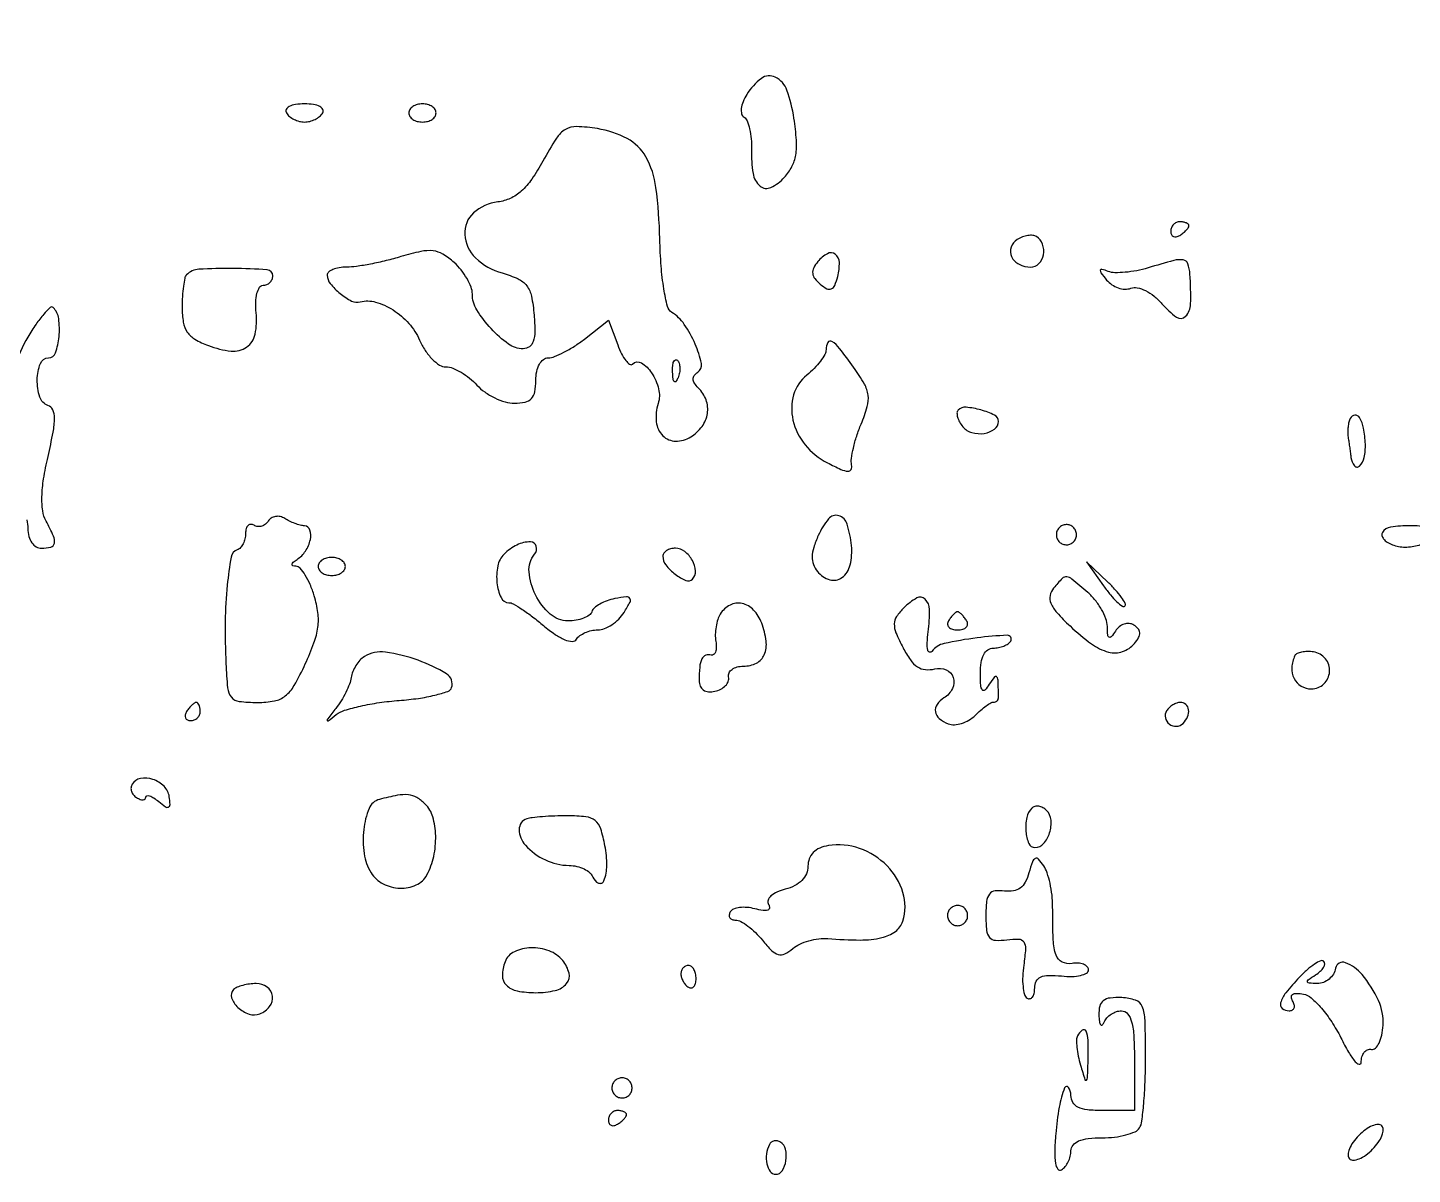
# Model space of a CAD drawing. Extents: x 0 to 5034, y 0 to 2560.
# Drawn here: x 4383 to 4535.6, y 107 to 233.4 of the extents above; entities that cross this region are included whole.
import ezdxf

# ---------------------------------------------------------------- set-up
doc = ezdxf.new("R2010")
doc.units = 0

msp = doc.modelspace()

# ---------------------------------------------------------------- linework, layer by layer
for points in [[(4333.80723, 348.200801, -0.000043), (4256.765145, 349.011289, -0.136582)], [(4336.606575, 242.334389, 0.000042), (4363.474657, 242.054822, 0.00074)], [(4428.594402, 241.563195, -0.000522), (4497.780219, 241.106157, -0.000834)], [(4382.880141, 179.135778, -0.061896), (4383, 178.171259, 0.061723), (4383.106896, 177.308628, 0.089733), (4383.422711, 176.611877, 0.108943), (4383.906699, 176.161706, 0.133836), (4384.5, 176, 0.064273), (4385.529638, 176.132905, 0.295199), (4385.916535, 176.556656, 0.148656), (4385.813418, 177.349842, 0.016744), (4385.001701, 178.996821, -0.088171), (4384.628035, 180.141586, -0.042417), (4384.543126, 181.688373, -0.032888), (4384.731777, 183.653716, -0.016353), (4385.214763, 186.110059, 0.00985), (4385.779777, 188.798424, 0.046974), (4385.926273, 190.359351, 0.101347), (4385.737554, 191.279429, 0.21438), (4385.213062, 191.762313, -0.239576), (4384.311288, 192.676143, -0.080631), (4384.027696, 194.584096, -0.088123), (4384.369837, 196.371323, -0.310941), (4385.283022, 197, 0.320614), (4386.048461, 197.547055, 0.059323), (4386.433209, 199.341187, 0.056133), (4386.394683, 201.32624, 0.164933), (4385.797868, 202.535466, 0.401084), (4385.459709, 202.543081, 0.029075), (4384.745339, 201.809749, 0.028068), (4383.893547, 200.707788, 0.016092), (4382.987034, 199.292698, 0.067843), (4381.590361, 196.008345, 0.046428)]]:
    msp.add_lwpolyline(points, format="xyb")
for points in [[(4462.261025, 226.04636, 0.042056), (4461.846673, 225.239036, 0.067203), (4461.650738, 224.490212, 0.0913), (4461.686757, 223.8944, 0.196146), (4461.953102, 223.528985, -0.161278), (4462.299911, 223.115076, -0.037928), (4462.572004, 222.241042, -0.035241), (4462.745094, 221.137104, -0.028382), (4462.779121, 219.936126, 0.045927), (4462.944866, 217.323917, 0.180833), (4463.722985, 215.942422, 0.293743), (4464.918148, 215.787836, 0.098428), (4466.398223, 216.887538, 0.06371), (4467.229999, 218.081908, 0.080062), (4467.655286, 219.359758, 0.058502), (4467.72858, 221.000965, 0.019154), (4467.461051, 223.411166, 0.049068), (4466.683331, 226.496728, 0.191486), (4465.405756, 227.943539, 0.286311), (4463.873272, 227.807315, 0.091804)], [(4411.5, 224, 0.085235), (4411.838188, 223.617226, 0.053414), (4412.342439, 223.29375, 0.051777), (4412.925537, 223.074147, 0.064269), (4413.5, 223, 0.064269), (4414.074463, 223.074147, 0.051777), (4414.657561, 223.29375, 0.053414), (4415.161812, 223.617226, 0.085235), (4415.5, 224, 0.259199), (4415.517887, 224.385721, 0.162984), (4415.190983, 224.713525, 0.081563), (4414.488004, 224.931662, 0.034543), (4413.5, 225, 0.034543), (4412.511996, 224.931662, 0.081563), (4411.809017, 224.713525, 0.162984), (4411.482113, 224.385721, 0.259199)], [(4425, 224, 0.148195), (4425.115568, 223.618646, 0.098894), (4425.440625, 223.29375, 0.082425), (4425.926543, 223.074694, 0.064853), (4426.5, 223, 0.064853), (4427.073457, 223.074694, 0.082425), (4427.559375, 223.29375, 0.098894), (4427.884432, 223.618646, 0.148195), (4428, 224, 0.148195), (4427.884432, 224.381354, 0.098894), (4427.559375, 224.70625, 0.082425), (4427.073457, 224.925306, 0.064853), (4426.5, 225, 0.064853), (4425.926543, 224.925306, 0.082425), (4425.440625, 224.70625, 0.098894), (4425.115568, 224.381354, 0.148195)], [(4439.773951, 218.681135, -0.025319), (4438.550408, 216.70118, -0.057623), (4437.393887, 215.380613, -0.075167), (4436.185873, 214.578136, -0.080324), (4434.821648, 214.191744, 0.155659), (4432.131038, 212.975511, 0.227569), (4431.159458, 210.611206, 0.190274), (4432.357916, 208.023144, 0.121444), (4435.273625, 206.35616, -0.037092), (4437.035447, 205.709419, -0.123962), (4437.991141, 204.948168, -0.113762), (4438.517281, 203.785489, -0.028789), (4438.810365, 201.718275, -0.019467), (4438.8912, 199.896775, -0.080243), (4438.721695, 198.809992, -0.159347), (4438.293518, 198.223848, -0.157241), (4437.59932, 198, -0.157117), (4435.981785, 198.521148, -0.049876), (4434.058615, 200.218271, -0.049991), (4432.490777, 202.288437, -0.137937), (4432, 204.033574, 0.091663), (4431.858775, 204.797447, 0.039511), (4431.411695, 205.735851, 0.037371), (4430.763605, 206.686628, 0.040579), (4429.99726, 207.502479, 0.047566), (4428.762028, 208.423131, 0.10899), (4427.66908, 208.795443, 0.081793), (4426.326965, 208.725555, 0.018964), (4424.131241, 208.157467, -0.013268), (4422.495633, 207.714359, -0.011844), (4420.775943, 207.340006, -0.011973), (4419.214552, 207.077266, -0.035707), (4418.13398, 207, 0.039234), (4417.316843, 206.935782, 0.058389), (4416.626857, 206.742218, 0.076782), (4416.156932, 206.458348, 0.222077), (4416, 206.122445, 0.171715), (4416.333106, 205.181105, 0.052191), (4417.418174, 204.094116, 0.052139), (4418.694409, 203.261953, 0.187097), (4419.64474, 203.163038, -0.136816), (4421.338691, 203.153321, -0.073775), (4423.254529, 202.286328, -0.068054), (4424.995488, 200.795528, -0.077664), (4426.181298, 198.952549, 0.042089), (4426.799694, 197.822858, 0.048235), (4427.574578, 196.867311, 0.054588), (4428.382042, 196.209038, 0.144722), (4429.089124, 196, -0.093797), (4429.831144, 195.859566, -0.039079), (4430.75144, 195.4125, -0.036896), (4431.689203, 194.7653, -0.039367), (4432.5, 194, 0.05554), (4433.365327, 193.234492, 0.041195), (4434.467142, 192.5875, 0.042002), (4435.624949, 192.145526, 0.070292), (4436.654988, 192, 0.052719), (4437.818641, 192.123035, 0.152848), (4438.515499, 192.516523, 0.144241), (4438.887309, 193.254109, 0.045133), (4439, 194.5, -0.048608), (4439.096504, 195.490336, -0.076532), (4439.386514, 196.292172, -0.101284), (4439.827182, 196.813561, -0.168371), (4440.365141, 197, 0.094894), (4441.062446, 197.133543, 0.02488), (4442.102619, 197.608315, 0.024351), (4443.254839, 198.278222, 0.022801), (4444.362952, 199.070858), (4446.995621, 201.141716), (4448.025789, 198.43217, 0.024995), (4448.463192, 197.43481, 0.047518), (4448.926972, 196.692179, 0.074698), (4449.344537, 196.28852, 0.366373), (4449.647026, 196.313693, -0.344757), (4450.633348, 196.434028, -0.113212), (4451.757814, 195.347911, -0.082811), (4452.534655, 193.570465, -0.139424), (4452.485743, 191.95508, 0.103817), (4452.28317, 189.945006, 0.168901), (4453.007966, 188.409812, 0.199709), (4454.416391, 187.812967, 0.142157), (4456.085278, 188.28533, 0.094174), (4457.326371, 189.432384, 0.121832), (4457.920313, 190.859042, 0.127241), (4457.768968, 192.350937, 0.108214), (4456.912868, 193.687132, -0.052796), (4456.494657, 194.204399, -0.134495), (4456.350079, 194.66041, -0.169337), (4456.47149, 195.058738, -0.096769), (4456.844778, 195.404068, 0.318136), (4457.259405, 196.381483, 0.04845), (4456.572083, 198.515067, 0.048422), (4455.367798, 200.692309, 0.104178), (4453.9863, 202.008467, -0.196836), (4453.50986, 202.663955, -0.019664), (4453.115922, 204.60239, -0.021449), (4452.817078, 207.117158, -0.013037), (4452.669455, 210.108056, 0.025913), (4452.241935, 215.793237, 0.097339), (4451.118873, 219.171564, 0.142678), (4449.069866, 221.167773, 0.082809), (4445.786937, 222.269064, 0.029373), (4443.508847, 222.49693, 0.145757), (4442.274704, 222.183758, 0.117012), (4441.272192, 221.2098, 0.015997)], [(4509, 210.940983, 0.108972), (4509.078288, 210.586039, 0.182303), (4509.29375, 210.3746, 0.161196), (4509.6179, 210.343488, 0.082592), (4510, 210.5, 0.029505), (4510.382774, 210.768994, 0.035638), (4510.70625, 211.066025, 0.038439), (4510.934461, 211.34829, 0.151918), (4511, 211.559017, 0.210953), (4510.92554, 211.727648, 0.081139), (4510.70625, 211.870461, 0.061769), (4510.382849, 211.967655, 0.042167), (4510, 212, 0.105053), (4509.618444, 211.918938, 0.099167), (4509.29375, 211.688914, 0.09642), (4509.076123, 211.345238, 0.093332)], [(4492.074139, 210.04582, 0.172983), (4491.391369, 209.192192, 0.198985), (4491.45435, 208.157072, 0.16138), (4492.280811, 207.310893, 0.119866), (4493.559017, 207, 0.205542), (4494.453317, 207.38385, 0.143878), (4494.960578, 208.372341, 0.13245), (4494.872623, 209.542296, 0.171353), (4494.202254, 210.375, 0.121369), (4493.80041, 210.504617, 0.05604), (4493.24805, 210.48168, 0.050802), (4492.642196, 210.323761, 0.049309)], [(4470.100976, 207.621668, 0.05612), (4469.633596, 206.90923, 0.144362), (4469.523385, 206.309482, 0.141326), (4469.755644, 205.737634, 0.052919), (4470.365526, 205.111603, 0.04962), (4471.091881, 204.621509, 0.233766), (4471.580142, 204.604353, 0.191718), (4471.954809, 204.992448, 0.033307), (4472.283977, 205.977929, 0.06976), (4472.46552, 207.529406, 0.229555), (4472.007653, 208.421691, 0.295318), (4471.143489, 208.483228, 0.093988)], [(4506.5, 206.918855, -0.025716), (4505.249344, 206.609005, -0.025656), (4503.972513, 206.428892, -0.026525), (4502.844887, 206.388504, -0.085003), (4502.108556, 206.5277, 0.02131), (4501.405527, 206.755864, 0.439703), (4501.236739, 206.650674, 0.212759), (4501.303786, 206.369763, 0.009791), (4501.93167, 205.582333, 0.071952), (4502.504928, 205.064738, 0.066175), (4503.217395, 204.712989, 0.069982), (4503.955359, 204.573583, 0.103714), (4504.60306, 204.677921, -0.1468), (4505.307795, 204.730797, -0.062017), (4506.211163, 204.410729, -0.053474), (4507.166933, 203.796453, -0.044597), (4508.03629, 202.958157, 0.057329), (4509.64617, 201.48283, 0.37799), (4510.647275, 201.578726, 0.18531), (4511.1981, 202.933933, 0.021802), (4511.118483, 206.25, 0.068334), (4510.885724, 207.374774, 0.278498), (4510.368231, 207.79932, 0.102917), (4509.33851, 207.736129, 0.00697)], [(4400.478703, 206.145369, 0.147849), (4400.291328, 205.795618, 0.01645), (4400.140619, 204.89252, 0.018881), (4400.034961, 203.780157, 0.014237), (4400, 202.552571, 0.041102), (4400.134811, 200.915386, 0.110059), (4400.570182, 199.836502, 0.110555), (4401.421028, 199.04736, 0.041687), (4402.89541, 198.34558, 0.063892), (4405.396695, 197.751173, 0.178501), (4407.117556, 198.186145, 0.194331), (4408.052609, 199.594648, 0.076824), (4408.168192, 201.959544, -0.032457), (4408.121478, 203.137964, -0.054697), (4408.254055, 204.117301, -0.07651), (4408.531416, 204.77966, -0.261078), (4408.924634, 205, 0.096252), (4409.33508, 205.079752, 0.097246), (4409.684111, 205.307285, 0.098573), (4409.917797, 205.646896, 0.101896), (4410, 206.046077, 0.39469), (4409.383365, 206.705552, 0.014173), (4405.615388, 206.851718, 0.017225), (4401.850765, 206.761278, 0.18376)], [(4471, 197.910293, -0.128281), (4470.860896, 197.37703, -0.034206), (4470.376756, 196.636014, -0.032345), (4469.690378, 195.840329, -0.028431), (4468.878318, 195.102551, 0.15271), (4467.427135, 192.921318, 0.12911), (4467.351537, 190.140683, 0.114187), (4468.6921, 187.414442, 0.102646), (4471.139709, 185.427754, 0.012287), (4472.636072, 184.699982, 0.085606), (4473.419855, 184.493738, 0.311607), (4473.763589, 184.689468, 0.168678), (4473.821902, 185.195136, -0.090175), (4473.793912, 185.902739, -0.02189), (4474.008937, 187.057501, -0.021742), (4474.377112, 188.380865, -0.020114), (4474.867212, 189.702741, 0.02776), (4475.544213, 191.618031, 0.10459), (4475.640138, 192.8805, 0.098654), (4475.21901, 194.11296, 0.023216), (4474.033651, 195.952741, 0.009659), (4472.490167, 198.03407, 0.08529), (4471.650541, 198.80569, 0.435297), (4471.200174, 198.691618, 0.126063)], [(4454.683114, 194.8125, -0.054073), (4454.461564, 194.395823, -0.470617), (4454.279315, 194.37858, -0.168741), (4454.137993, 194.670344, -0.018894), (4454.078947, 195.416667, -0.028489), (4454.089945, 196.112848, -0.077125), (4454.200665, 196.592839, -0.208169), (4454.385309, 196.77538, -0.296942), (4454.604167, 196.729167, -0.126455), (4454.797407, 196.402231, -0.060344), (4454.876576, 195.916927, -0.05415), (4454.839148, 195.359369, -0.051402)], [(4485.566581, 191.233247, 0.191132), (4485.43494, 190.928443, 0.076186), (4485.491366, 190.4686, 0.060553), (4485.714843, 189.932774, 0.044187), (4486.081789, 189.40145, 0.152759), (4487.083872, 188.752199, 0.105617), (4488.442053, 188.668878, 0.122907), (4489.571047, 189.13794, 0.237426), (4490, 189.990357, 0.284717), (4489.576953, 190.673059, 0.047024), (4488.065231, 191.254724, 0.046912), (4486.436137, 191.550453, 0.221315)], [(4528.78527, 190.316531, 0.061153), (4528.639414, 189.914552, 0.029359), (4528.547948, 189.372669, 0.028579), (4528.51791, 188.788468, 0.036258), (4528.560134, 188.25, -0.001731), (4528.641957, 187.69846, -0.001195), (4528.730946, 187.073438, -0.001204), (4528.813631, 186.472027, -0.002466), (4528.875, 186, 0.133121), (4529.244138, 185.099518, 0.444619), (4529.806316, 185.054261, 0.153476), (4530.336301, 186.002169, 0.062327), (4530.456921, 187.492767, 0.033129), (4530.263754, 189.24205, 0.089815), (4529.831214, 190.407558, 0.293201), (4529.303382, 190.672941, 0.254284)], [(4409.5, 179, -0.088941), (4409.185645, 178.649431, -0.094986), (4408.775821, 178.439712, -0.099917), (4408.334982, 178.402413, -0.110145), (4407.930902, 178.542705, 0.142408), (4407.57759, 178.640739, 0.191404), (4407.273452, 178.515549, 0.136653), (4407.068069, 178.16538, 0.064798), (4407, 177.64235, -0.057513), (4406.93201, 177.053226, -0.059504), (4406.731714, 176.502232, -0.066043), (4406.436195, 176.069742, -0.122996), (4406.086686, 175.833333, 0.267847), (4405.404846, 175.019603, 0.018526), (4404.979947, 171.937171, 0.02194), (4404.756735, 167.959806, 0.013338), (4404.824968, 163.25, 0.014572), (4405.011845, 160.59616, 0.147576), (4405.430358, 159.585155, 0.194923), (4406.288459, 159.116081, 0.028819), (4408.300734, 159, 0.045555), (4410.176014, 159.171213, 0.124519), (4411.377216, 159.721903, 0.094695), (4412.359891, 160.878333, 0.019863), (4413.581978, 163.25, 0.021154), (4414.540424, 165.556845, 0.055033), (4414.969907, 167.300381, 0.065448), (4414.971284, 168.910678, 0.041343), (4414.574447, 170.75, 0.027411), (4414.119816, 171.995695, 0.037953), (4413.570203, 173.049811, 0.042185), (4413.009799, 173.801224, 0.210789), (4412.543203, 174.015313, -0.081965), (4412.210632, 174.075227, -0.363383), (4412.117252, 174.233911, -0.179528), (4412.252616, 174.470072, -0.032134), (4412.669821, 174.774777, 0.105597), (4413.601208, 175.690599, 0.090851), (4414.139728, 176.956527, 0.133337), (4414.093305, 178.00831, 0.309579), (4413.5, 178.469858, -0.050511), (4413.032868, 178.546025, -0.023445), (4412.44686, 178.733381, -0.022943), (4411.844499, 178.989623, -0.029597), (4411.319098, 179.281625, 0.08565), (4410.819786, 179.49012, 0.09485), (4410.297616, 179.508685, 0.101778), (4409.834207, 179.33613, 0.114981)], [(4470.142757, 177.413972, 0.029447), (4469.634101, 176.097268, 0.071312), (4469.460778, 175.071498, 0.093953), (4469.60034, 174.219433, 0.085965), (4470.043556, 173.447518, 0.145336), (4471.411442, 172.532789, 0.242028), (4472.745454, 172.767491, 0.172762), (4473.6558, 174.158275, 0.084416), (4473.803838, 176.300637, 0.049905), (4473.326298, 178.666508, 0.249143), (4472.398819, 179.590579, 0.304886), (4471.279979, 179.248582, 0.063774)], [(4496.552786, 178.08541, 0.099038), (4496.401684, 177.679226, 0.097945), (4496.417584, 177.244476, 0.097945), (4496.597789, 176.848514, 0.099038), (4496.91459, 176.552786, 0.099038), (4497.320774, 176.401684, 0.097945), (4497.755524, 176.417584, 0.097945), (4498.151486, 176.597789, 0.099038), (4498.447214, 176.91459, 0.099038), (4498.598316, 177.320774, 0.097945), (4498.582416, 177.755524, 0.097945), (4498.402211, 178.151486, 0.099038), (4498.08541, 178.447214, 0.099038), (4497.679226, 178.598316, 0.097945), (4497.244476, 178.582416, 0.097945), (4496.848514, 178.402211, 0.099038)], [(4532.341126, 177.742937, 0.198483), (4532.286402, 177.407461, 0.112724), (4532.469922, 177.032033, 0.080598), (4532.872494, 176.671203, 0.050923), (4533.436618, 176.385948, 0.092682), (4534.833619, 176.129469, 0.070333), (4536.378332, 176.352983, 0.081243), (4537.589531, 176.932487, 0.245354), (4538, 177.718615, 0.371144), (4537.479678, 178.323028, 0.036255), (4535.402646, 178.482808, 0.036239), (4533.24811, 178.335751, 0.222734)], [(4435.493781, 175.350924, 0.148669), (4434.800604, 174.052046, 0.074325), (4434.712899, 172.174076, 0.084666), (4435.161357, 170.5577, 0.290596), (4436.039906, 170, -0.133603), (4436.507372, 169.87282, -0.013588), (4437.491364, 169.258043, -0.016225), (4438.639786, 168.441531, -0.01225), (4439.848306, 167.474189, 0.024639), (4441.117428, 166.508919, 0.052467), (4442.200554, 165.922631, 0.081918), (4443.01725, 165.73328, 0.277182), (4443.484048, 165.974189, -0.098801), (4443.850559, 166.367187, -0.052365), (4444.431304, 166.698668, -0.049219), (4445.121003, 166.923917, -0.054381), (4445.81847, 167, 0.094651), (4446.557975, 167.141255, 0.052482), (4447.37467, 167.568873, 0.049729), (4448.139584, 168.19581, 0.056707), (4448.728325, 168.936588, 0.016032), (4449.386211, 170.069298, 0.277275), (4449.366992, 170.479352, 0.283989), (4448.997827, 170.648478, 0.016612), (4447.722175, 170.446496, 0.037931), (4446.849525, 170.208664, 0.04272), (4446.058542, 169.848493, 0.047312), (4445.453021, 169.427772, 0.137675), (4445.169969, 169.009908, -0.163452), (4444.877871, 168.622294, -0.058715), (4444.257962, 168.29666, -0.050469), (4443.441179, 168.074536, -0.041192), (4442.537987, 168, -0.184421), (4440.582029, 168.74684, -0.094465), (4438.963225, 170.863333, -0.095881), (4438.252399, 173.39828, -0.196195), (4438.862429, 175.334237, 0.245147), (4439.054433, 176.226689, 0.336097), (4438.426712, 176.707286, 0.115143), (4436.910676, 176.361384, 0.083141)], [(4453, 175.122445, 0.168355), (4453.334241, 174.157913, 0.062149), (4454.372096, 173.132241, 0.06662), (4455.540828, 172.459476, 0.302411), (4456.273108, 172.606442, 0.217121), (4456.605196, 173.494649, 0.109462), (4456.258497, 174.665566, 0.101297), (4455.417301, 175.648547, 0.166787), (4454.393011, 176, 0.061119), (4453.860334, 175.934643, 0.079666), (4453.409197, 175.742218, 0.097504), (4453.107183, 175.45714, 0.156213)], [(4415, 174, 0.148195), (4415.115568, 173.618646, 0.098894), (4415.440625, 173.29375, 0.082425), (4415.926543, 173.074694, 0.064853), (4416.5, 173, 0.064853), (4417.073457, 173.074694, 0.082425), (4417.559375, 173.29375, 0.098894), (4417.884432, 173.618646, 0.148195), (4418, 174, 0.148195), (4417.884432, 174.381354, 0.098894), (4417.559375, 174.70625, 0.082425), (4417.073457, 174.925306, 0.064853), (4416.5, 175, 0.064853), (4415.926543, 174.925306, 0.082425), (4415.440625, 174.70625, 0.098894), (4415.115568, 174.381354, 0.148195)], [(4501.605952, 171.847941, 0.017685), (4502.364144, 170.861986, 0.030003), (4503.074179, 170.101188, 0.031591), (4503.665011, 169.606813, 0.365674), (4503.944444, 169.625718, 0.337379), (4503.988732, 169.916136, 0.030193), (4503.571401, 170.582069, 0.029656), (4502.914808, 171.394895, 0.018032), (4502.050396, 172.277778), (4499.711904, 174.5)], [(4496.093232, 171.612338, 0.12314), (4495.694881, 170.782773, 0.153892), (4495.78207, 169.937278, 0.083022), (4496.443384, 168.914141, 0.018704), (4497.901296, 167.431174, 0.031189), (4500.257385, 165.470084, 0.09204), (4502.148371, 164.56074, 0.148596), (4503.696988, 164.607768, 0.139056), (4505.00487, 165.505868, 0.045091), (4505.457457, 166.16373, 0.137347), (4505.584928, 166.685762, 0.169476), (4505.413008, 167.129999, 0.078212), (4504.936755, 167.539088, 0.118406), (4504.427087, 167.706776, 0.099438), (4503.86084, 167.640748, 0.091351), (4503.324627, 167.350244, 0.082055), (4502.903509, 166.878115, -0.022943), (4502.450481, 166.230603, -0.373855), (4502.210022, 166.182136, -0.252017), (4502.05073, 166.435982, -0.014631), (4502.015313, 167.382705, 0.088157), (4501.856128, 168.238089, 0.041123), (4501.372052, 169.260883, 0.039052), (4500.671954, 170.279145, 0.04402), (4499.84699, 171.132705, 0.005618), (4498.10688, 172.607967, 0.14217), (4497.540892, 172.853648, 0.237032), (4497.048794, 172.680467, 0.018555)], [(4459.333975, 168.75, 0.06434), (4459.054391, 168.14312, 0.03544), (4458.86591, 167.346602, 0.034682), (4458.787469, 166.497991, 0.046521), (4458.841579, 165.727793, -0.041207), (4458.89501, 165.06751, -0.083953), (4458.807683, 164.556133, -0.148718), (4458.601127, 164.273977, -0.246136), (4458.31662, 164.227793, 0.183083), (4457.731375, 164.204134, 0.184256), (4457.310658, 163.798634, 0.087074), (4457.068138, 162.907382, 0.022997), (4457, 161.426676, 0.096982), (4457.122277, 160.802193, 0.147726), (4457.467261, 160.375626, 0.132618), (4458.022517, 160.183127, 0.071452), (4458.75, 160.236066, 0.066051), (4459.400287, 160.471389, 0.082719), (4459.9125, 160.8561, 0.098335), (4460.210627, 161.325854, 0.145115), (4460.25, 161.80939, -0.165516), (4460.305115, 162.262322, -0.124276), (4460.62951, 162.650258, -0.094766), (4461.187479, 162.911653, -0.062366), (4461.893011, 163, 0.117654), (4463.322982, 163.341206, 0.177432), (4464.188112, 164.267763, 0.133166), (4464.391946, 165.766829, 0.056627), (4463.900823, 167.75, 0.09919), (4463.008936, 169.192934, 0.152125), (4461.741594, 169.914368, 0.174159), (4460.415147, 169.741908, 0.134918)], [(4479.58804, 169.445183, 0.047134), (4478.780453, 168.469077, 0.144555), (4478.521398, 167.660028, 0.106027), (4478.706561, 166.689407, 0.019373), (4479.487395, 165.024374, 0.034109), (4480.295252, 163.693148, 0.093004), (4481.081766, 162.927912, 0.123664), (4481.947949, 162.621381, 0.087682), (4482.979975, 162.705014, -0.166826), (4484.24567, 162.610127, -0.217652), (4485.016568, 161.760308, -0.192464), (4484.92737, 160.52625, -0.142143), (4484, 159.5, 0.101194), (4483.239431, 158.783926, 0.196885), (4483.056458, 157.984568, 0.178918), (4483.486432, 157.229868, 0.083301), (4484.471061, 156.649478, 0.105684), (4485.14422, 156.543729, 0.062294), (4485.948633, 156.689436, 0.05816), (4486.754784, 157.049255, 0.062431), (4487.435347, 157.578204, -0.017704), (4488.046333, 158.147388, -0.022915), (4488.647303, 158.622303, -0.021557), (4489.171436, 158.965574, -0.151978), (4489.464286, 159.035714, 0.093163), (4489.668755, 159.060208, 0.102628), (4489.842634, 159.157366, 0.10668), (4489.958798, 159.312043, 0.108319), (4490, 159.5, 0.00511), (4489.981104, 161.348941, 0.142851), (4489.838218, 161.804038, 0.509105), (4489.583739, 161.814473, 0.024063), (4489, 161, -0.043106), (4488.512621, 160.371881, -0.461139), (4488.228862, 160.383071, -0.155556), (4488.054211, 160.849063, -0.011096), (4488.015313, 162.25, -0.039717), (4488.101167, 163.410863, -0.081445), (4488.38364, 164.275552, -0.117263), (4488.841201, 164.806021, -0.157687), (4489.440983, 165, 0.048435), (4490.027413, 165.056942, 0.046994), (4490.598179, 165.225719, 0.050812), (4491.071199, 165.473764, 0.108604), (4491.356866, 165.768404, 0.598876), (4490.988796, 166.402967, 0.024161), (4487.64308, 166.126955, 0.020612), (4484.011842, 165.49674, 0.18425), (4482.679145, 164.628404, -0.324823), (4482.411782, 164.541656, -0.273071), (4482.2101, 164.770105, -0.060619), (4482.155141, 165.565148, -0.017502), (4482.262415, 166.794028, 0.032158), (4482.404576, 169.251705, 0.198352), (4481.923677, 170.395074, 0.336052), (4480.998311, 170.518547, 0.067516)], [(4484.5, 168, 0.146489), (4484.397987, 167.620597, 0.191582), (4484.538811, 167.29375, 0.134005), (4484.925364, 167.072951, 0.063222), (4485.5, 167, 0.063222), (4486.074636, 167.072951, 0.134005), (4486.461189, 167.29375, 0.191582), (4486.602013, 167.620597, 0.146489), (4486.5, 168, 0.025622), (4486.235369, 168.382847, 0.032351), (4485.951311, 168.70625, 0.033983), (4485.686704, 168.937141, 0.163822), (4485.5, 169, 0.163822), (4485.313296, 168.937141, 0.033983), (4485.048689, 168.70625, 0.032351), (4484.764631, 168.382847, 0.025622)], [(4420.098286, 164.060744, 0.069447), (4419.610173, 163.656041, 0.044195), (4419.16193, 163.068296, 0.043678), (4418.817294, 162.399658, 0.060796), (4418.639685, 161.750775, -0.054783), (4418.450701, 161.026345, -0.023787), (4418.051372, 160.113089, -0.023196), (4417.530328, 159.173126, -0.028524), (4416.956169, 158.350882, 0.001835), (4416.058671, 157.201451, 0.182638), (4415.999453, 157.00863, 0.596451), (4416.090334, 156.966745, 0.003589), (4417, 157.659606, -0.090143), (4417.915184, 158.13409, -0.019149), (4419.656941, 158.597828, -0.01945), (4421.746448, 158.984581, -0.017407), (4423.938521, 159.225169, 0.016723), (4426.046434, 159.453606, 0.02451), (4427.877706, 159.806564, 0.021915), (4429.299793, 160.22048, 0.234667), (4429.711439, 160.634318, 0.348393), (4429.160236, 162.150299, 0.052344), (4426.032956, 163.649332, 0.050115), (4422.413026, 164.543809, 0.175693)], [(4522.689105, 164.160933, 0.098701), (4522.351069, 162.851868, 0.129543), (4522.597405, 161.647237, 0.144708), (4523.372331, 160.810026, 0.134959), (4524.5, 160.5, 0.191455), (4525.879002, 161.048126, 0.190181), (4526.510328, 162.395225, 0.187739), (4526.054643, 163.823826, 0.18847), (4524.753971, 164.565604, 0.037204), (4524.062215, 164.615048, 0.047663), (4523.427179, 164.55244, 0.05567), (4522.93331, 164.397093, 0.178187)], [(4400.5, 158, 0.082592), (4400.343488, 157.6179, 0.161196), (4400.3746, 157.29375, 0.182303), (4400.586039, 157.078288, 0.108972), (4400.940983, 157, 0.093332), (4401.345238, 157.076123, 0.09642), (4401.688914, 157.29375, 0.099167), (4401.918938, 157.618444, 0.105053), (4402, 158, 0.042167), (4401.967655, 158.382849, 0.061769), (4401.870461, 158.70625, 0.081139), (4401.727648, 158.92554, 0.210953), (4401.559017, 159, 0.151918), (4401.34829, 158.934461, 0.038439), (4401.066025, 158.70625, 0.035638), (4400.768994, 158.382774, 0.029505)], [(4508.542705, 158.069098, 0.195483), (4508.412739, 157.300347, 0.177971), (4508.849183, 156.620737, 0.173509), (4509.632003, 156.375083, 0.18866), (4510.36052, 156.693853, 0.094258), (4510.860497, 157.428701, 0.135693), (4510.969472, 158.203471, 0.182678), (4510.664889, 158.772622, 0.181466), (4510.059017, 159, 0.08447), (4509.65652, 158.931514, 0.05343), (4509.225445, 158.726548, 0.051896), (4508.832549, 158.425195, 0.064898)], [(4394.487659, 149.980032, 0.11997), (4394.367385, 149.61064, 0.100694), (4394.418751, 149.200977, 0.091961), (4394.634841, 148.813618, 0.08142), (4394.983688, 148.510081, 0.047815), (4395.373526, 148.317898, 0.1041), (4395.701458, 148.266654, 0.181382), (4395.913567, 148.359172, 0.202874), (4396, 148.563428, -0.353955), (4396.124404, 148.717145, -0.137514), (4396.417039, 148.698598, -0.062113), (4396.874209, 148.471711, -0.027003), (4397.419707, 148.066637, 0.020745), (4398.169066, 147.495504, 0.26771), (4398.506256, 147.466229, 0.30414), (4398.670821, 147.738446, 0.024748), (4398.586578, 148.611064, 0.163003), (4398.00755, 149.754093, 0.114599), (4396.769116, 150.514298, 0.126144), (4395.413431, 150.611221, 0.212524)], [(4421.75, 148.310674, 0.236005), (4420.611635, 147.313984, 0.069082), (4420.018787, 144.993988, 0.064043), (4420.060554, 142.32889, 0.105875), (4420.838808, 140.226574, 0.132525), (4422.164312, 139.011959, 0.110509), (4424.016978, 138.522816, 0.117521), (4425.812044, 138.879156, 0.163809), (4426.995961, 139.992454, 0.069831), (4427.74255, 142.025353, 0.059475), (4427.956522, 144.301843, 0.063692), (4427.637831, 146.378077, 0.127149), (4426.8, 147.8, 0.063345), (4425.878228, 148.513735, 0.108315), (4424.957499, 148.815353, 0.072531), (4423.747656, 148.762054, 0.016696)], [(4493.683333, 147.35, 0.146654), (4493.120744, 146.305754, 0.070812), (4493.026444, 144.775524, 0.080461), (4493.351329, 143.45033, 0.301083), (4494.031385, 143, 0.216068), (4494.981064, 143.430489, 0.104079), (4495.64996, 144.620178, 0.09835), (4495.80455, 146.036556, 0.176304), (4495.316116, 147.083884, 0.070272), (4494.902004, 147.395494, 0.086013), (4494.444838, 147.553703, 0.10017), (4494.017102, 147.537394, 0.137765)], [(4438, 146.166667, 0.327114), (4437.162318, 144.985216, 0.182522), (4437.843642, 143.262403, 0.099197), (4440.053112, 141.633162, 0.106135), (4442.666667, 141.031803, -0.053359), (4443.528503, 140.926751, -0.057095), (4444.328013, 140.642155, -0.0641), (4444.950123, 140.23094, -0.129639), (4445.279762, 139.75, 0.209957), (4445.908917, 139.083958, 0.422839), (4446.509923, 139.338136, 0.093191), (4446.825316, 141.025648, 0.046124), (4446.621626, 143.203372, 0.030213), (4446.150714, 145.080033, 0.148504), (4445.54007, 145.970478, 0.142572), (4444.523209, 146.390361, 0.027097), (4442.501587, 146.5, 0.008647), (4441.087667, 146.475546, 0.009832), (4439.734841, 146.402083, 0.009113), (4438.591072, 146.296398, 0.052895)], [(4471.25, 143.21946, 0.063864), (4470.302984, 142.941405, 0.094448), (4469.591185, 142.452892, 0.103851), (4469.153395, 141.775889, 0.092024), (4469, 140.949501, -0.100387), (4468.829212, 140.107425, -0.094388), (4468.342077, 139.377391, -0.082042), (4467.553539, 138.801931, -0.05526), (4466.506911, 138.412379, 0.043476), (4465.588678, 138.094984, 0.079738), (4464.927694, 137.663024, 0.124814), (4464.613854, 137.188645, 0.226168), (4464.663283, 136.735803, -0.154164), (4464.761453, 136.347539, -0.309235), (4464.576746, 136.108601, -0.116327), (4464.046958, 136.06544, -0.02637), (4463.157368, 136.248596, 0.042871), (4462.291267, 136.397348, 0.052514), (4461.47063, 136.380497, 0.061468), (4460.81108, 136.21332, 0.162969), (4460.441979, 135.90612, 0.104777), (4460.317984, 135.560851, 0.179945), (4460.383908, 135.266173, 0.164586), (4460.634265, 135.068485, 0.085743), (4461.03069, 135, -0.127665), (4461.592006, 134.854305, -0.034414), (4462.369457, 134.34859, -0.032509), (4463.203249, 133.631185, -0.028667), (4463.975092, 132.782433, 0.025215), (4465.001499, 131.637989, 0.131099), (4465.727539, 131.213967, 0.182855), (4466.435178, 131.280567, 0.059362), (4467.332439, 131.860936, -0.065067), (4468.097923, 132.34382, -0.038488), (4469.111858, 132.720711, -0.037874), (4470.2008, 132.945118, -0.052421), (4471.197054, 132.967813, 0.018628), (4474.767527, 132.80804, 0.058911), (4477.142908, 133.070916, 0.099862), (4478.646314, 133.754902, 0.160721), (4479.463529, 134.885091, 0.152367), (4479.47907, 138.041157, 0.120735), (4477.722881, 140.985662, 0.113827), (4474.700874, 142.905758, 0.124989)], [(4493.372551, 140.208729, -0.055858), (4492.966939, 139.18987, -0.110716), (4492.40228, 138.534265, -0.120998), (4491.64885, 138.217112, -0.074605), (4490.682165, 138.208729, 0.066425), (4489.626618, 138.216759, 0.201373), (4489.016821, 137.865604, 0.137443), (4488.701339, 137.070467, 0.02614), (4488.619178, 135.5, 0.025391), (4488.70226, 133.864965, 0.154669), (4489.034352, 133.097628, 0.203805), (4489.692599, 132.77694, 0.04867), (4490.935443, 132.83418, -0.040851), (4492.226327, 132.913839, -0.245815), (4492.796682, 132.600698, -0.166771), (4492.992777, 131.851899, -0.017841), (4492.792585, 130.040151, 0.026545), (4492.677784, 128.804641, 0.035493), (4492.713102, 127.679576, 0.038343), (4492.873326, 126.793981, 0.192732), (4493.166731, 126.396955, 0.19015), (4493.481972, 126.340319, 0.185288), (4493.755227, 126.513344, 0.109909), (4493.940217, 126.926517, 0.050549), (4494, 127.51635, -0.11681), (4494.176596, 128.261948, -0.173572), (4494.657355, 128.720669, -0.103502), (4495.536307, 128.909811, -0.027557), (4496.975171, 128.838656, 0.031154), (4498.113798, 128.790551, 0.051151), (4499.070328, 128.908099, 0.069856), (4499.724337, 129.157242, 0.278974), (4499.929723, 129.51329, 0.189709), (4499.781974, 129.866826, 0.107834), (4499.389969, 130.126546, 0.079665), (4498.806986, 130.251604, 0.052595), (4498.121219, 130.215377, -0.151708), (4497.023141, 130.373762, -0.202315), (4496.360534, 131.118379, -0.072956), (4496.048709, 132.809964, -0.009417), (4495.982996, 136.5, 0.029035), (4495.911141, 137.758624, 0.025371), (4495.693458, 139.059375, 0.026194), (4495.374711, 140.215932, 0.065969), (4494.993012, 141, 0.037338), (4494.436337, 141.718104, 0.334434), (4494.068494, 141.78932, 0.198529), (4493.750186, 141.429741, 0.016341)], [(4484.552786, 136.08541, 0.099038), (4484.401684, 135.679226, 0.097945), (4484.417584, 135.244476, 0.097945), (4484.597789, 134.848514, 0.099038), (4484.91459, 134.552786, 0.099038), (4485.320774, 134.401684, 0.097945), (4485.755524, 134.417584, 0.097945), (4486.151486, 134.597789, 0.099038), (4486.447214, 134.91459, 0.099038), (4486.598316, 135.320774, 0.097945), (4486.582416, 135.755524, 0.097945), (4486.402211, 136.151486, 0.099038), (4486.08541, 136.447214, 0.099038), (4485.679226, 136.598316, 0.097945), (4485.244476, 136.582416, 0.097945), (4484.848514, 136.402211, 0.099038)], [(4435.603744, 130.409758, 0.089472), (4435.314904, 128.891016, 0.200859), (4435.749489, 127.8246, 0.151438), (4436.944952, 127.191876, 0.046583), (4439, 127, 0.056188), (4441.139802, 127.241223, 0.163894), (4442.39072, 128.007163, 0.237679), (4442.659491, 129.156184, 0.114448), (4441.963645, 130.543805, 0.129992), (4440.473185, 131.606817, 0.095811), (4438.466135, 131.951267, 0.105559), (4436.632619, 131.519227, 0.193003)], [(4455, 129.059017, 0.076861), (4455.061561, 128.660916, 0.053298), (4455.244792, 128.243158, 0.05288), (4455.514519, 127.869696, 0.071639), (4455.833333, 127.603006, 0.16277), (4456.149103, 127.528782, 0.190804), (4456.421875, 127.66697, 0.124167), (4456.606344, 128.023273, 0.05773), (4456.666667, 128.543989, 0.055286), (4456.604892, 129.100961, 0.074868), (4456.421875, 129.572297, 0.094314), (4456.151276, 129.888458, 0.170324), (4455.833333, 130, 0.112153), (4455.515437, 129.927786, 0.100145), (4455.244792, 129.723586, 0.094392), (4455.063221, 129.418314, 0.087308)], [(4523.17061, 128.681606, 0.018744), (4521.691685, 126.98414, 0.096799), (4521.112348, 125.888049, 0.302659), (4521.299123, 125.272419, 0.173831), (4522.059017, 125, 0.123575), (4522.407616, 125.087492, 0.188176), (4522.607948, 125.321989, 0.149868), (4522.621248, 125.676819, 0.073512), (4522.440587, 126.096132, -0.118541), (4522.301219, 126.520104, -0.279563), (4522.444329, 126.806363, -0.149373), (4522.885703, 126.926354, -0.038034), (4523.63157, 126.846132, -0.136311), (4524.499433, 126.422479, -0.034368), (4525.612086, 125.290996, -0.0325), (4526.751344, 123.771421, -0.027829), (4527.75, 122.03811, 0.014247), (4528.616843, 120.434445, 0.040444), (4529.339063, 119.389768, 0.156367), (4529.768908, 119.111304, 0.494023), (4530, 119.28811, -0.065529), (4530.08372, 119.924164, -0.098865), (4530.330487, 120.423695, -0.127246), (4530.697072, 120.709228, -0.158115), (4531.125061, 120.75, 0.252257), (4531.567233, 120.875019, 0.087742), (4531.968149, 121.429522, 0.061333), (4532.270247, 122.315946, 0.037352), (4532.415276, 123.41433, 0.122163), (4531.90484, 126.119278, 0.066281), (4530.090689, 129.000073, 0.128766), (4528.265024, 130.304274, 0.466124), (4527.180819, 129.700402, -0.090286), (4526.9291, 129.052061, -0.080484), (4526.457022, 128.503991, -0.081441), (4525.841812, 128.138049, -0.096098), (4525.176676, 128.015313, -0.012403), (4524.24812, 128.046837, -0.336371), (4524.072538, 128.197055, -0.302994), (4524.161513, 128.423575, -0.01105), (4524.97104, 128.96094, 0.042148), (4525.494524, 129.35738, 0.070654), (4525.848273, 129.779663, 0.104366), (4525.986065, 130.159198, 0.235641), (4525.891649, 130.441684, 0.305084), (4525.542501, 130.509981, 0.043801), (4524.865292, 130.151713, 0.037462), (4524.042336, 129.527345, 0.023174)], [(4405.675343, 127.342009, 0.282574), (4405.460292, 126.442264, 0.127958), (4406.141078, 125.381802, 0.104412), (4407.378422, 124.644329, 0.175731), (4408.573113, 124.66643, 0.140977), (4409.645442, 125.475738, 0.193746), (4409.954333, 126.63027, 0.209444), (4409.37424, 127.610762, 0.157184), (4408.166667, 128, 0.03231), (4407.416548, 127.951477, 0.032267), (4406.67859, 127.806715, 0.034042), (4406.053718, 127.595279, 0.098079)], [(4501.078947, 124.533022, 0.022891), (4501.139607, 123.817598, 0.128175), (4501.282867, 123.464388, 0.45774), (4501.464898, 123.451263, 0.100511), (4501.662281, 123.75, -0.087674), (4501.960859, 124.227909, -0.065245), (4502.434649, 124.632812, -0.064399), (4503.004061, 124.906632, -0.080074), (4503.583333, 125, -0.231568), (4504.245507, 124.675947, -0.102475), (4504.685606, 123.779412, -0.05036), (4504.932311, 122.163049, -0.012707), (4505, 119.5), (4505, 114), (4501.5, 114, -0.024197), (4499.810473, 114.08181, -0.087132), (4498.775, 114.369048, -0.150963), (4498.209684, 114.88948, -0.13253), (4498, 115.666667, 0.150201), (4497.726902, 116.555263, 0.601898), (4497.304145, 116.508923, 0.051476), (4496.705473, 114.38814, 0.021638), (4496.323711, 111.445168, 0.013923), (4496.208822, 109.462654, 0.047538), (4496.292619, 108.174542, 0.122213), (4496.557356, 107.553903, 0.387277), (4496.963853, 107.47766, 0.085686), (4497.360472, 107.828713, 0.053403), (4497.695632, 108.353213, 0.051706), (4497.923169, 108.960322, 0.063903), (4498, 109.559017, -0.175769), (4498.2285, 110.188933, -0.120134), (4498.846985, 110.645307, -0.072421), (4499.903658, 110.917364, -0.026857), (4501.440983, 111, 0.029144), (4502.80739, 111.079712, 0.035348), (4504.068027, 111.31851, 0.038057), (4505.068595, 111.665652, 0.152975), (4505.552094, 112.08429, 0.107127), (4505.815437, 112.828429, 0.009883), (4506.025372, 114.784246, 0.012387), (4506.173296, 117.152105, 0.009405), (4506.222222, 119.753009, 0.006311), (4506.169015, 123.968437, 0.086825), (4505.868743, 125.461543, 0.2213), (4505.133284, 126.165535, 0.071173), (4503.611111, 126.45174, 0.037019), (4502.31744, 126.412587, 0.13689), (4501.564832, 126.115169, 0.17355), (4501.176091, 125.520118, 0.068563)], [(4498.716542, 122.25, 0.12468), (4498.606319, 121.80618, 0.025), (4498.651185, 120.985938, 0.024996), (4498.802962, 120.012116, 0.021057), (4499.057845, 119, 0.003826), (4499.54553, 117.403471, 0.54438), (4499.704504, 117.359534, 0.204003), (4499.826645, 117.618358, 0.001944), (4499.90032, 119.75, 0.015878), (4499.898108, 121.775544, 0.102706), (4499.659004, 122.763129, 0.472136), (4499.249542, 122.86609, 0.111311)], [(4447.552786, 117.08541, 0.099038), (4447.401684, 116.679226, 0.097945), (4447.417584, 116.244476, 0.097945), (4447.597789, 115.848514, 0.099038), (4447.91459, 115.552786, 0.099038), (4448.320774, 115.401684, 0.097945), (4448.755524, 115.417584, 0.097945), (4449.151486, 115.597789, 0.099038), (4449.447214, 115.91459, 0.099038), (4449.598316, 116.320774, 0.097945), (4449.582416, 116.755524, 0.097945), (4449.402211, 117.151486, 0.099038), (4449.08541, 117.447214, 0.099038), (4448.679226, 117.598316, 0.097945), (4448.244476, 117.582416, 0.097945), (4447.848514, 117.402211, 0.099038)], [(4447, 112.940983, 0.108972), (4447.078288, 112.586039, 0.182303), (4447.29375, 112.3746, 0.161196), (4447.6179, 112.343488, 0.082592), (4448, 112.5, 0.029505), (4448.382774, 112.768994, 0.035638), (4448.70625, 113.066025, 0.038439), (4448.934461, 113.34829, 0.151918), (4449, 113.559017, 0.210953), (4448.92554, 113.727648, 0.081139), (4448.70625, 113.870461, 0.061769), (4448.382849, 113.967655, 0.042167), (4448, 114, 0.105053), (4447.618444, 113.918938, 0.099167), (4447.29375, 113.688914, 0.09642), (4447.076123, 113.345238, 0.093332)], [(4529.568504, 111.075696, 0.040971), (4528.985584, 110.314711, 0.06725), (4528.642361, 109.580854, 0.09727), (4528.577264, 108.987344, 0.237452), (4528.80121, 108.622859, 0.190003), (4529.280252, 108.536655, 0.065591), (4529.958099, 108.767684, 0.053802), (4530.712739, 109.248167, 0.040211), (4531.431496, 109.924304, 0.040971), (4532.014416, 110.685289, 0.06725), (4532.357639, 111.419146, 0.09727), (4532.422736, 112.012656, 0.237452), (4532.19879, 112.377141, 0.190003), (4531.719748, 112.463345, 0.065591), (4531.041901, 112.232316, 0.053802), (4530.287261, 111.751833, 0.040211)], [(4464.754232, 110.266312, 0.084697), (4464.436116, 109.221291, 0.082939), (4464.479003, 108.121909, 0.104464), (4464.84371, 107.288862, 0.234312), (4465.437328, 106.972506, 0.26629), (4466.162879, 107.360605, 0.1021), (4466.575922, 108.472687, 0.093314), (4466.533019, 109.735512, 0.201974), (4465.980032, 110.512341, 0.086456), (4465.629461, 110.652808, 0.102024), (4465.272696, 110.654687, 0.11056), (4464.965717, 110.518222, 0.11748)]]:
    msp.add_lwpolyline(points, format="xyb", close=True)

doc.saveas('drawing.dxf')
